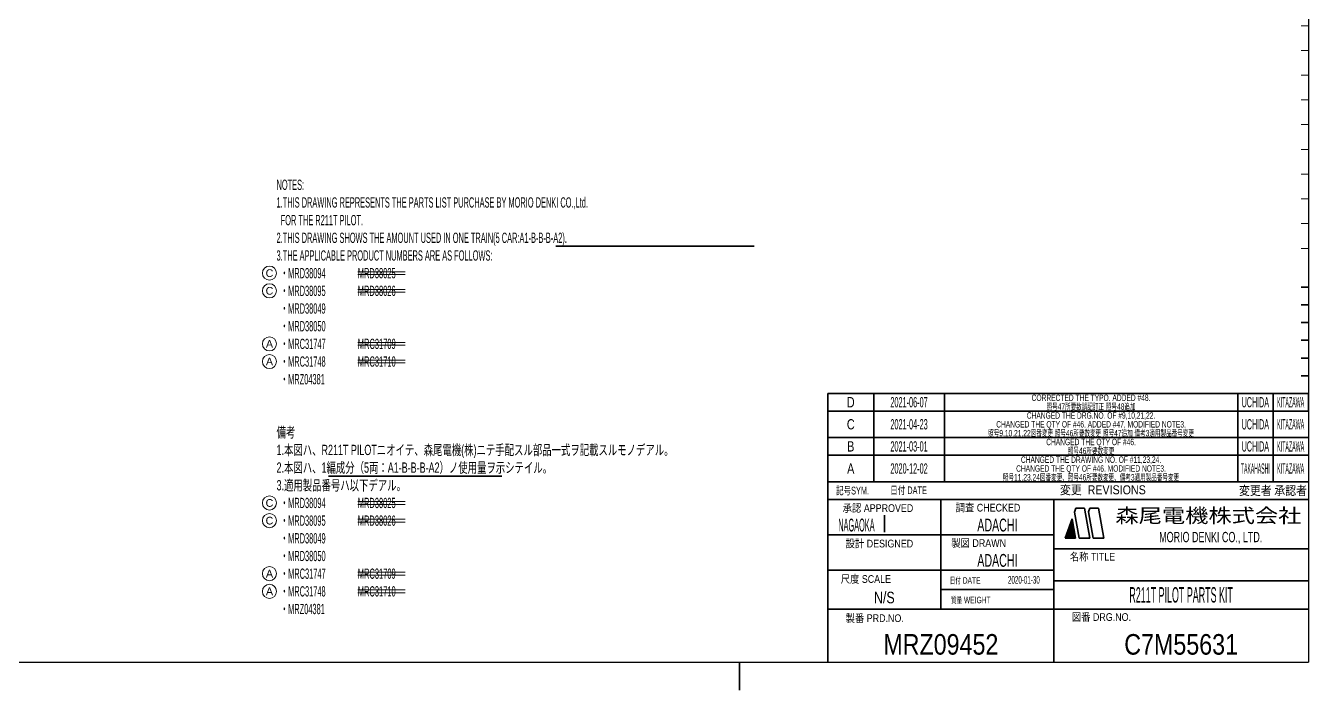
# Model space of a CAD drawing. Header units: millimetres. Extents: x 7 to 587, y 2 to 418.
# Drawn here: x 224 to 587, y 2 to 190 of the extents above; entities that cross this region are included whole.
import ezdxf
from ezdxf.enums import TextEntityAlignment as Align

# ---------------------------------------------------------------- set-up
doc = ezdxf.new("R2010")
doc.units = ezdxf.units.MM
for name, color, linetype in [('GR1_05', 7, 'Continuous'), ('図面枠C7M', 7, 'Continuous'), ('表題、部品表_03', 7, 'Continuous')]:
    doc.layers.add(name, color=color, linetype=linetype)
doc.styles.add('HG丸ｺﾞｼｯｸM-PRO', font='')
doc.styles.get('HG丸ｺﾞｼｯｸM-PRO').set_extended_font_data('HG丸ｺﾞｼｯｸM-PRO')

# ---------------------------------------------------------------- blocks, each defined once
blk = doc.blocks.new('BLKF026')
at = {"layer": '図面枠C7M', "color": 4, "linetype": 'Continuous', "lineweight": 13}
for p, q in [((518.157871, 44.996757), (520.693675, 47.532561)), ((518.211969, 45.192276), (520.672477, 47.652784)), ((518.292898, 45.414626), (520.651278, 47.773006)), ((518.299292, 44.996757), (520.714874, 47.412338)), ((518.373827, 45.636976), (520.63008, 47.893229)), ((518.440714, 44.996757), (520.736072, 47.292115)), ((518.454756, 45.859327), (520.608881, 48.013452)), ((518.535684, 46.081677), (520.587682, 48.133675)), ((518.616613, 46.304027), (520.566484, 48.253898)), ((518.697542, 46.526377), (520.545285, 48.374121)), ((518.778471, 46.748727), (520.524087, 48.494343)), ((518.8594, 46.971078), (520.502888, 48.614566)), ((518.940329, 47.193428), (520.48169, 48.734789)), ((519.021258, 47.415778), (520.460491, 48.855012)), ((519.102186, 47.638128), (520.439293, 48.975235)), ((519.183115, 47.860479), (520.418094, 49.095457)), ((519.264044, 48.082829), (520.396896, 49.21568)), ((519.344973, 48.305179), (520.375697, 49.335903)), ((519.425902, 48.527529), (520.354499, 49.456126)), ((519.506831, 48.749879), (520.3333, 49.576349)), ((519.58776, 48.97223), (520.312102, 49.696572)), ((519.668689, 49.19458), (520.290903, 49.816794)), ((519.749617, 49.41693), (520.269705, 49.937017)), ((519.830546, 49.63928), (520.248506, 50.05724)), ((519.911475, 49.861631), (520.227307, 50.177463)), ((519.992404, 50.083981), (520.206109, 50.297686)), ((520.073333, 50.306331), (520.18491, 50.417909)), ((520.154262, 50.528681), (520.163712, 50.538131)), ((518.582135, 44.996757), (520.757271, 47.171892)), ((518.723556, 44.996757), (520.778469, 47.051669)), ((518.864978, 44.996757), (520.799668, 46.931447)), ((519.006399, 44.996757), (520.820866, 46.811224)), ((519.147821, 44.996757), (520.842065, 46.691001)), ((519.289242, 44.996757), (520.863263, 46.570778)), ((519.430663, 44.996757), (520.884462, 46.450555)), ((519.572085, 44.996757), (520.90566, 46.330332)), ((519.713506, 44.996757), (520.926859, 46.21011)), ((519.854927, 44.996757), (520.948057, 46.089887)), ((519.996349, 44.996757), (520.969256, 45.969664)), ((520.13777, 44.996757), (520.990455, 45.849441)), ((520.279191, 44.996757), (521.011653, 45.729218)), ((520.420613, 44.996757), (521.032852, 45.608995)), ((520.562034, 44.996757), (521.05405, 45.488773)), ((520.703455, 44.996757), (521.075249, 45.36855)), ((520.844877, 44.996757), (521.096447, 45.248327)), ((520.986298, 44.996757), (521.117646, 45.128104)), ((521.12772, 44.996757), (521.138844, 45.007881))]:
    blk.add_line(p, q, dxfattribs=at)
blk = doc.blocks.new('BLKF023')
at = {"layer": '図面枠C7M', "color": 2, "linetype": 'Continuous', "lineweight": 25}
for p in [(587, 410), (7, 10)]:
    blk.add_line(p, (587, 10), dxfattribs=at)
at = {"layer": '図面枠C7M', "color": 4, "linetype": 'Continuous', "lineweight": 13}
for p, q in [((585, 190), (587, 190)), ((585, 183), (587, 183)), ((585, 176), (587, 176)), ((585, 169), (587, 169)), ((585, 162), (587, 162)), ((585, 155), (587, 155)), ((585, 148), (587, 148)), ((585, 141), (587, 141)), ((585, 134), (587, 134)), ((585, 127), (587, 127))]:
    blk.add_line(p, q, dxfattribs=at)
at = {"layer": '図面枠C7M', "color": 3, "linetype": 'Continuous', "lineweight": 35}
for p, q in [((587, 116), (585, 116)), ((587, 111), (585, 111)), ((587, 106), (585, 106)), ((587, 101), (585, 101)), ((587, 96), (585, 96)), ((587, 91), (585, 91)), ((587, 86), (585, 86)), ((451, 81), (587, 81)), ((451, 81), (451, 10)), ((464, 61), (464, 81)), ((484, 61), (484, 81)), ((567, 61), (567, 81)), ((577, 61), (577, 81)), ((451, 73.5), (587, 73.5)), ((451, 68.5), (587, 68.5)), ((451, 61), (587, 61)), ((451, 56), (587, 56)), ((483, 56), (483, 25)), ((515, 56), (515, 10)), ((467.01, 51.56), (467.01, 46.69)), ((520.84, 52.4), (521.23, 53.5)), ((522.14, 45), (520.84, 52.4)), ((521.23, 53.5), (523.64, 53.5)), ((525.14, 45), (523.64, 53.5)), ((525.18, 53.5), (524.82, 52.51)), ((526.14, 45), (524.82, 52.51)), ((525.18, 53.5), (527.64, 53.5)), ((529.14, 45), (527.64, 53.5)), ((518.14, 45), (520.16, 50.55)), ((521.14, 45), (520.16, 50.55)), ((451, 46), (515, 46)), ((518.14, 45), (521.14, 45)), ((522.14, 45), (525.14, 45)), ((526.14, 45), (529.14, 45)), ((515, 42), (587, 42)), ((451, 36), (515, 36)), ((515, 33), (587, 33)), ((483, 30.5), (515, 30.5)), ((451, 25), (587, 25)), ((426, 2), (426, 10))]:
    blk.add_line(p, q, dxfattribs=at)
at = {"layer": '図面枠C7M', "color": 4, "linetype": 'Continuous', "lineweight": 13}
blk.add_blockref('BLKF026', (0, 0), dxfattribs=at)
at = {"layer": '図面枠C7M', "color": 4, "linetype": 'Continuous', "lineweight": 13, "style": 'HG丸ｺﾞｼｯｸM-PRO'}
for s, height, width, p in [('記号SYM.', 2.182, 0.69227, (458.03, 58.49)), ('日付 DATE', 2.182, 0.692507, (473.87, 58.58)), ('変更  REVISIONS', 2.5455, 0.887352, (528.85, 58.72)), ('変更者', 2.545, 0.887717, (572, 58.5)), ('承認者', 2.545, 0.887717, (582, 58.5)), ('承認 APPROVED', 2.1818, 0.863151, (465.21, 53.54)), ('調査 CHECKED', 2.182, 0.863174, (496.34, 53.67)), ('設計 DESIGNED', 2.1818, 0.862613, (465.61, 43.51)), ('製図 DRAWN', 2.182, 0.863099, (493.7, 43.65)), ('名称 TITLE', 2.182, 0.862489, (525.93, 39.77)), ('尺度 SCALE', 2.182, 0.862581, (461.78, 33.49)), ('日付 DATE', 1.818, 0.618255, (489.88, 33.09)), ('質量 WEIGHT', 1.818, 0.618812, (491.46, 27.55)), ('製番 PRD.NO.', 2.182, 0.863299, (464.29, 22.41)), ('図番 DRG.NO.', 2.182, 0.863083, (528.44, 22.73))]:
    blk.add_text(s, height=height, dxfattribs=dict(at, width=width)).set_placement(p, align=Align.MIDDLE_CENTER)
at = {"layer": '図面枠C7M', "color": 2, "linetype": 'Continuous', "lineweight": 25, "style": 'HG丸ｺﾞｼｯｸM-PRO', "width": 1.206081}
blk.add_text('森尾電機株式会社', height=4, dxfattribs=at).set_placement((558.72, 51.43), align=Align.MIDDLE_CENTER)
at = {"layer": '図面枠C7M', "color": 3, "linetype": 'Continuous', "lineweight": 35, "style": 'HG丸ｺﾞｼｯｸM-PRO', "width": 0.652197}
blk.add_text('MORIO DENKI CO., LTD.', height=2.9091, dxfattribs=at).set_placement((559.38, 45.36), align=Align.MIDDLE_CENTER)
blk = doc.blocks.new('BLKF027')
at = {"layer": '図面枠C7M', "color": 3, "linetype": 'Continuous', "lineweight": 35, "style": 'HG丸ｺﾞｼｯｸM-PRO'}
for s, height, width, p in [('D', 2.91, 0.784656, (457.5, 83.5)), ('2021-06-07', 2.909, 0.488281, (474, 83.5)), ('CORRECTED THE TYPO. ADDED #48.', 1.8182, 0.61846, (525.5, 84.75)), ('UCHIDA', 2.909, 0.415827, (572, 83.5)), ('KITAZAWA', 2.909, 0.308644, (582, 83.5)), ('CHANGED THE DRG.NO. OF #9,10,21,22.', 1.8182, 0.618406, (525.5, 79.75)), ('C', 2.91, 0.782198, (457.5, 77.25)), ('2021-04-23', 2.909, 0.488281, (474, 77.25)), ('UCHIDA', 2.909, 0.415827, (572, 77.25)), ('KITAZAWA', 2.909, 0.308644, (582, 77.25)), ('CHANGED THE QTY OF #46.', 1.8182, 0.618528, (525.5, 72.25)), ('B', 2.91, 0.78204, (457.5, 71)), ('2021-03-01', 2.909, 0.488281, (474, 71)), ('UCHIDA', 2.909, 0.415827, (572, 71)), ('KITAZAWA', 2.909, 0.308644, (582, 71)), ('A', 2.91, 0.782973, (457.5, 64.75)), ('2020-12-02', 2.909, 0.488281, (474, 64.75)), ('TAKAHASHI', 2.909, 0.29452, (572, 64.75)), ('KITAZAWA', 2.909, 0.308644, (582, 64.75)), ('NAGAOKA', 3.636, 0.414524, (459.11, 48.75)), ('ADACHI', 3.636, 0.619335, (499, 48.75)), ('ADACHI', 3.636, 0.619335, (499, 38.75)), ('2020-01-30', 2.182, 0.482412, (506.5, 33.25)), ('N/S', 3.273, 0.805664, (467, 28.25)), ('R211T PILOT PARTS KIT', 4.3636, 0.432439, (551, 29)), ('MRZ09452', 5.818, 0.845879, (483, 15)), ('C7M55631', 5.818, 0.846013, (551, 15))]:
    blk.add_text(s, height=height, dxfattribs=dict(at, width=width)).set_placement(p, align=Align.MIDDLE_CENTER)
blk = doc.blocks.new('BLKF128')
at = {"layer": 'GR1_05', "color": 4, "linetype": 'Continuous', "lineweight": 13}
blk.add_circle((293, 100), 2, dxfattribs=at)
at = {"layer": 'GR1_05', "color": 4, "linetype": 'Continuous', "lineweight": 13, "style": 'HG丸ｺﾞｼｯｸM-PRO', "width": 1.042301}
blk.add_text('A', height=2.18, dxfattribs=at).set_placement((293, 100), align=Align.MIDDLE_CENTER)
blk = doc.blocks.new('BLKF129')
at = {"layer": 'GR1_05', "color": 4, "linetype": 'Continuous', "lineweight": 13}
blk.add_circle((293, 95), 2, dxfattribs=at)
at = {"layer": 'GR1_05', "color": 4, "linetype": 'Continuous', "lineweight": 13, "style": 'HG丸ｺﾞｼｯｸM-PRO', "width": 1.042301}
blk.add_text('A', height=2.18, dxfattribs=at).set_placement((293, 95), align=Align.MIDDLE_CENTER)
blk = doc.blocks.new('BLKF130')
at = {"layer": 'GR1_05', "color": 4, "linetype": 'Continuous', "lineweight": 13}
blk.add_circle((293, 35), 2, dxfattribs=at)
at = {"layer": 'GR1_05', "color": 4, "linetype": 'Continuous', "lineweight": 13, "style": 'HG丸ｺﾞｼｯｸM-PRO', "width": 1.042301}
blk.add_text('A', height=2.18, dxfattribs=at).set_placement((293, 35), align=Align.MIDDLE_CENTER)
blk = doc.blocks.new('BLKF131')
at = {"layer": 'GR1_05', "color": 4, "linetype": 'Continuous', "lineweight": 13}
blk.add_circle((293, 30), 2, dxfattribs=at)
at = {"layer": 'GR1_05', "color": 4, "linetype": 'Continuous', "lineweight": 13, "style": 'HG丸ｺﾞｼｯｸM-PRO', "width": 1.042301}
blk.add_text('A', height=2.18, dxfattribs=at).set_placement((293, 30), align=Align.MIDDLE_CENTER)
blk = doc.blocks.new('BLKF133')
at = {"layer": 'GR1_05', "color": 4, "linetype": 'Continuous', "lineweight": 13}
blk.add_circle((293, 55), 2, dxfattribs=at)
at = {"layer": 'GR1_05', "color": 4, "linetype": 'Continuous', "lineweight": 13, "style": 'HG丸ｺﾞｼｯｸM-PRO', "width": 1.042931}
blk.add_text('C', height=2.18, dxfattribs=at).set_placement((293, 55), align=Align.MIDDLE_CENTER)
blk = doc.blocks.new('BLKF134')
at = {"layer": 'GR1_05', "color": 4, "linetype": 'Continuous', "lineweight": 13}
blk.add_circle((293, 50), 2, dxfattribs=at)
at = {"layer": 'GR1_05', "color": 4, "linetype": 'Continuous', "lineweight": 13, "style": 'HG丸ｺﾞｼｯｸM-PRO', "width": 1.042931}
blk.add_text('C', height=2.18, dxfattribs=at).set_placement((293, 50), align=Align.MIDDLE_CENTER)
blk = doc.blocks.new('BLKF135')
at = {"layer": 'GR1_05', "color": 4, "linetype": 'Continuous', "lineweight": 13}
blk.add_circle((293, 120), 2, dxfattribs=at)
at = {"layer": 'GR1_05', "color": 4, "linetype": 'Continuous', "lineweight": 13, "style": 'HG丸ｺﾞｼｯｸM-PRO', "width": 1.042931}
blk.add_text('C', height=2.18, dxfattribs=at).set_placement((293, 120), align=Align.MIDDLE_CENTER)
blk = doc.blocks.new('BLKF136')
at = {"layer": 'GR1_05', "color": 4, "linetype": 'Continuous', "lineweight": 13}
blk.add_circle((293, 115), 2, dxfattribs=at)
at = {"layer": 'GR1_05', "color": 4, "linetype": 'Continuous', "lineweight": 13, "style": 'HG丸ｺﾞｼｯｸM-PRO', "width": 1.042931}
blk.add_text('C', height=2.18, dxfattribs=at).set_placement((293, 115), align=Align.MIDDLE_CENTER)
blk = doc.blocks.new('BLKF150')
at = {"layer": '図面枠C7M', "color": 3, "linetype": 'Continuous', "lineweight": 35}
for p, q in [((451, 86), (587, 86)), ((451, 86), (451, 81)), ((464, 86), (464, 81)), ((484, 86), (484, 81)), ((567, 86), (567, 81)), ((577, 86), (577, 81)), ((587, 86), (587, 81)), ((451, 81), (587, 81))]:
    blk.add_line(p, q, dxfattribs=at)
blk = doc.blocks.new('BLKF149')
at = {"layer": '図面枠C7M', "color": 3, "linetype": 'Continuous', "lineweight": 35}
blk.add_blockref('BLKF150', (0, 0), dxfattribs=at)

msp = doc.modelspace()

# ---------------------------------------------------------------- linework, layer by layer
at = {"layer": 'GR1_05', "color": 4, "linetype": 'Continuous', "lineweight": 13}
for p, q in [((318, 120.4), (331.44, 120.4)), ((318, 119.6), (331.44, 119.6)), ((318, 115.4), (331.44, 115.4)), ((318, 114.6), (331.44, 114.6)), ((318, 100.4), (331.44, 100.4)), ((318, 99.6), (331.44, 99.6)), ((318, 95.4), (331.44, 95.4)), ((318, 94.6), (331.44, 94.6)), ((318, 55.4), (331.44, 55.4)), ((318, 54.6), (331.44, 54.6)), ((318, 50.4), (331.44, 50.4)), ((318, 49.6), (331.44, 49.6)), ((318, 35.4), (331.44, 35.4)), ((318, 34.6), (331.44, 34.6)), ((318, 30.4), (331.44, 30.4)), ((318, 29.6), (331.44, 29.6))]:
    msp.add_line(p, q, dxfattribs=at)
at = {"layer": '表題、部品表_03', "color": 4, "linetype": 'Continuous', "lineweight": 13}
for p, q in [((374.04, 127.7), (430.16, 127.7)), ((374.04, 127.5), (430.16, 127.5)), ((309.67, 62.7), (358.72, 62.7)), ((309.67, 62.5), (358.72, 62.5))]:
    msp.add_line(p, q, dxfattribs=at)

# ---------------------------------------------------------------- block references
at = {"layer": 'GR1_05', "color": 4, "linetype": 'Continuous', "lineweight": 13}
for name in ['BLKF135', 'BLKF136', 'BLKF128', 'BLKF129', 'BLKF133', 'BLKF134', 'BLKF130', 'BLKF131']:
    msp.add_blockref(name, (0, 0), dxfattribs=at)
at = {"layer": '図面枠C7M', "color": 4, "linetype": 'Continuous', "lineweight": 13}
msp.add_blockref('BLKF023', (0, 0), dxfattribs=at)
at = {"layer": '図面枠C7M', "color": 3, "linetype": 'Continuous', "lineweight": 35}
for name in ['BLKF149', 'BLKF027']:
    msp.add_blockref(name, (0, 0), dxfattribs=at)

# ---------------------------------------------------------------- texts
at = {"layer": 'GR1_05', "color": 3, "linetype": 'Continuous', "lineweight": 35, "style": 'HG丸ｺﾞｼｯｸM-PRO'}
for s, width, p in [('MRD38025', 0.455233, (318, 120)), ('MRD38026', 0.455233, (318, 115)), ('MRC31709', 0.455649, (318, 100)), ('MRC31710', 0.455649, (318, 95)), ('MRD38025', 0.455233, (318, 55)), ('MRD38026', 0.455233, (318, 50)), ('MRC31709', 0.455649, (318, 35)), ('MRC31710', 0.455649, (318, 30))]:
    msp.add_text(s, height=2.909, dxfattribs=dict(at, width=width)).set_placement(p, align=Align.MIDDLE_LEFT)
at = {"layer": '図面枠C7M', "color": 3, "linetype": 'Continuous', "lineweight": 35, "style": 'HG丸ｺﾞｼｯｸM-PRO'}
for s, height, width, p in [('照号47所要数誤記訂正 照号48追加', 1.8182, 0.619021, (525.5, 82.25)), ('CHANGED THE QTY OF #46. ADDED #47. MODIFIED NOTE3.', 1.8182, 0.618322, (525.5, 77.25)), ('照号9,10,21,22図番変更 照号46所要数変更 照号47追加 備考3適用製品番号変更', 1.8182, 0.61889, (525.5, 74.75)), ('照号46所要数変更', 1.818, 0.619132, (525.5, 69.75)), ('CHANGED THE QTY OF #46. MODIFIED NOTE3.', 1.8182, 0.618448, (525.5, 64.75)), ('CHANGED THE DRAWING NO. OF #11,23,24.', 1.8182, 0.618602, (525.5, 67.25)), ('照号11,23,24図番変更、照号46所要数変更、備考3適用製品番号変更', 1.8182, 0.619049, (525.5, 62.25))]:
    msp.add_text(s, height=height, dxfattribs=dict(at, width=width)).set_placement(p, align=Align.MIDDLE_CENTER)
at = {"layer": '表題、部品表_03', "color": 3, "linetype": 'Continuous', "lineweight": 35, "style": 'HG丸ｺﾞｼｯｸM-PRO'}
for s, height, width, p in [('NOTES:', 2.909, 0.521723, (295, 145)), ('1.THIS DRAWING REPRESENTS THE PARTS LIST PURCHASE BY MORIO DENKI CO.,Ltd.', 2.9091, 0.522318, (295, 140)), ('  FOR THE R211T PILOT.', 2.9091, 0.522581, (295, 135)), ('2.THIS DRAWING SHOWS THE AMOUNT USED IN ONE TRAIN(5 CAR:A1-B-B-B-A2).', 2.9091, 0.522154, (295, 130)), ('3.THE APPLICABLE PRODUCT NUMBERS ARE AS FOLLOWS:', 2.9091, 0.522544, (295, 125)), ('  ・MRD38094', 2.9091, 0.521728, (295, 120)), ('  ・MRD38095', 2.9091, 0.521728, (295, 115)), ('  ・MRD38049', 2.9091, 0.521728, (295, 110)), ('  ・MRD38050', 2.9091, 0.521728, (295, 105)), ('  ・MRC31747', 2.9091, 0.521734, (295, 100)), ('  ・MRC31748', 2.9091, 0.521734, (295, 95)), ('  ・MRZ04381', 2.9091, 0.521736, (295, 90)), ('備考', 2.909, 0.651535, (295, 75)), ('1.本図ハ、R211T PILOTニオイテ、森尾電機(株)ニテ手配スル部品一式ヲ記載スルモノデアル。', 2.9091, 0.651718, (295, 70)), ('2.本図ハ、1編成分（5両：A1-B-B-B-A2）ノ使用量ヲ示シテイル。', 2.9091, 0.651748, (295, 65)), ('3.適用製品番号ハ以下デアル。', 2.9091, 0.651572, (295, 60)), ('  ・MRD38094', 2.9091, 0.521728, (295, 55)), ('  ・MRD38095', 2.9091, 0.521728, (295, 50)), ('  ・MRD38049', 2.9091, 0.521728, (295, 45)), ('  ・MRD38050', 2.9091, 0.521728, (295, 40)), ('  ・MRC31747', 2.9091, 0.521734, (295, 35)), ('  ・MRC31748', 2.9091, 0.521734, (295, 30)), ('  ・MRZ04381', 2.9091, 0.521736, (295, 25))]:
    msp.add_text(s, height=height, dxfattribs=dict(at, width=width)).set_placement(p, align=Align.MIDDLE_LEFT)

doc.saveas('drawing.dxf')
